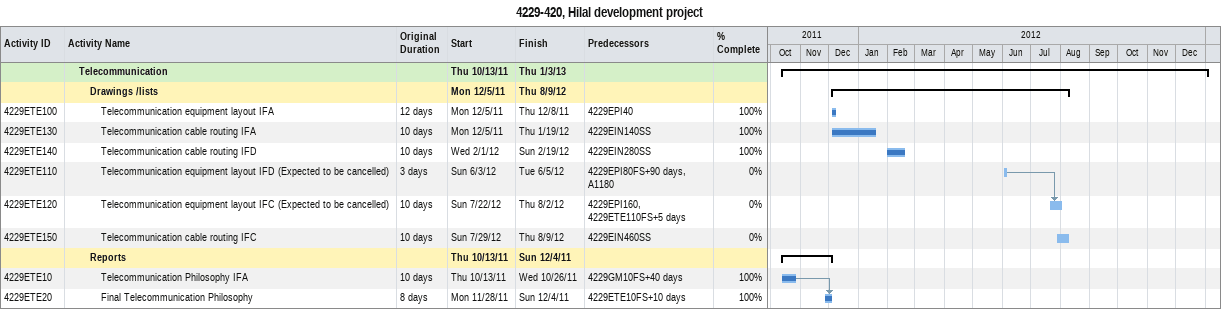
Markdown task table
4229-420, Hilal development project

| ID | Level | Task | Original duration | Start | Finish | Predecessors | % complete |
|---|---|---|---|---|---|---|---|
|  | 2 | **Telecommunication** |  | 2011-10-13 | 2013-01-03 |  |  |
|  | 3 | **Drawings /lists** |  | 2011-12-05 | 2012-08-09 |  |  |
| 4229ETE100 | 4 | Telecommunication equipment layout IFA | 12d | 2011-12-05 | 2011-12-08 | 4229EPI40 | 100 |
| 4229ETE130 | 4 | Telecommunication cable routing IFA | 10d | 2011-12-05 | 2012-01-19 | 4229EIN140SS | 100 |
| 4229ETE140 | 4 | Telecommunication cable routing IFD | 10d | 2012-02-01 | 2012-02-19 | 4229EIN280SS | 100 |
| 4229ETE110 | 4 | Telecommunication equipment layout IFD (Expected to be cancelled) | 3d | 2012-06-03 | 2012-06-05 | 4229EPI80FS+90d, A1180 | 0 |
| 4229ETE120 | 4 | Telecommunication equipment layout IFC (Expected to be cancelled) | 10d | 2012-07-22 | 2012-08-02 | 4229EPI160, 4229ETE110FS+5d | 0 |
| 4229ETE150 | 4 | Telecommunication cable routing IFC | 10d | 2012-07-29 | 2012-08-09 | 4229EIN460SS | 0 |
|  | 3 | **Reports** |  | 2011-10-13 | 2011-12-04 |  |  |
| 4229ETE10 | 4 | Telecommunication Philosophy IFA | 10d | 2011-10-13 | 2011-10-26 | 4229GM10FS+40d | 100 |
| 4229ETE20 | 4 | Final Telecommunication Philosophy | 8d | 2011-11-28 | 2011-12-04 | 4229ETE10FS+10d | 100 |
